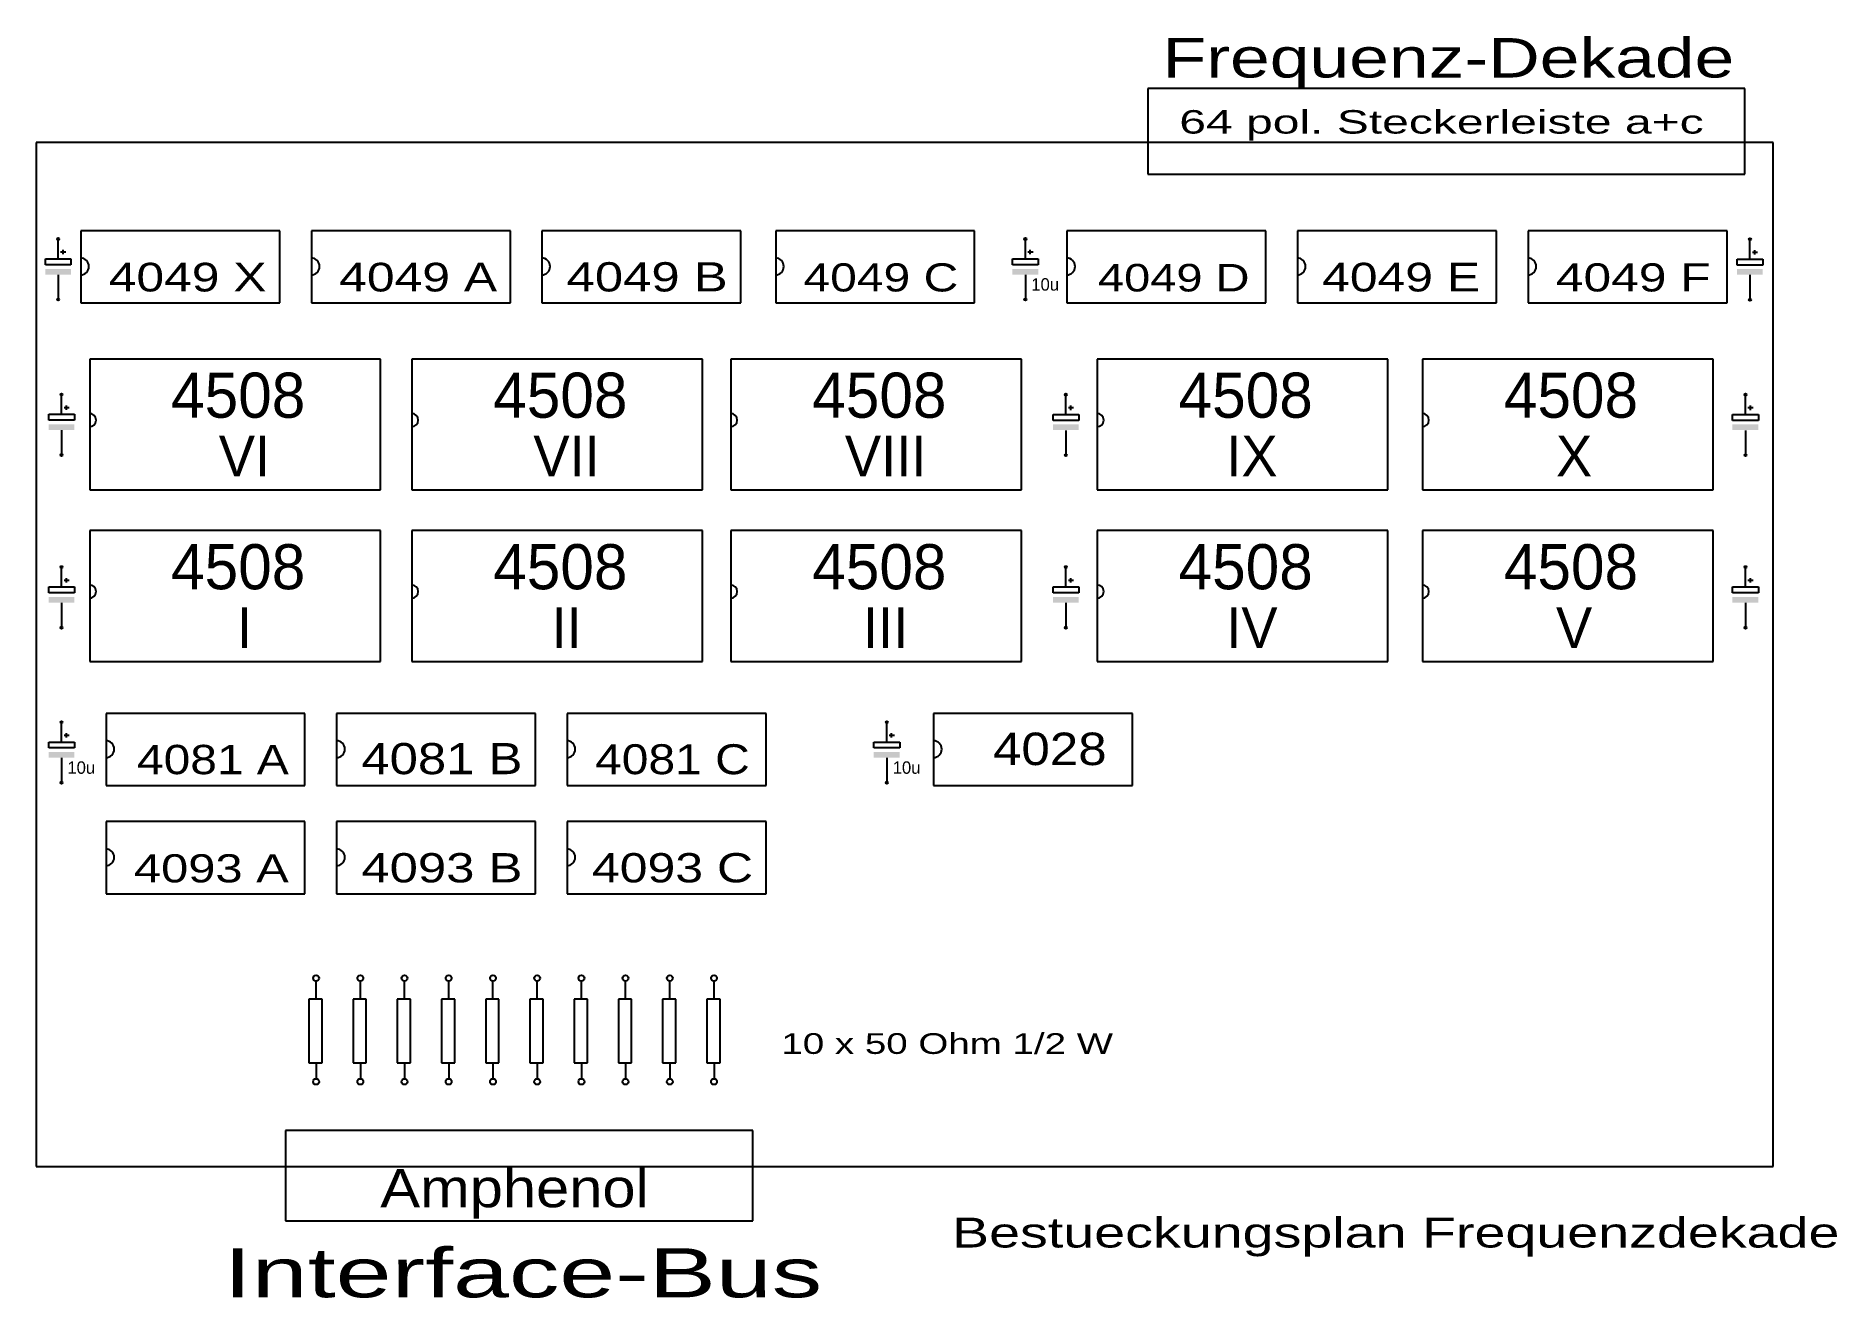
# Model space of a CAD drawing. Extents: x 1.2 to 13.8, y 0.1 to 9.
import ezdxf
from ezdxf.enums import TextEntityAlignment as Align

# ---------------------------------------------------------------- set-up
doc = ezdxf.new("R2010")
doc.units = 0
doc.layers.get('0').update_dxf_attribs({"linetype": 'CONTINUOUS'})

# ---------------------------------------------------------------- blocks, each defined once
blk = doc.blocks.new('RECTANG')
at = {"color": 0}
for p, q in [((1, 1), (0, 1)), ((0, 1), (0, 0)), ((1, 0), (1, 1)), ((0, 0), (1, 0))]:
    blk.add_line(p, q, dxfattribs=at)

msp = doc.modelspace()

# ---------------------------------------------------------------- linework, layer by layer
at = {"color": 0}
for p, q in [((1.353, 7.391), (1.353, 7.531)), ((8.144, 7.391), (8.144, 7.531)), ((13.232, 7.389), (13.232, 7.529)), ((1.263, 7.391), (1.443, 7.391)), ((1.263, 7.349), (1.263, 7.391)), ((1.443, 7.349), (1.263, 7.349)), ((1.37, 7.44), (1.407, 7.44)), ((1.387, 7.423), (1.387, 7.454)), ((1.443, 7.391), (1.443, 7.349)), ((8.054, 7.391), (8.235, 7.391)), ((8.054, 7.349), (8.054, 7.391)), ((8.235, 7.349), (8.054, 7.349)), ((8.162, 7.44), (8.198, 7.44)), ((8.179, 7.423), (8.179, 7.454)), ((8.235, 7.391), (8.235, 7.349)), ((13.141, 7.389), (13.322, 7.389)), ((13.141, 7.347), (13.141, 7.389)), ((13.322, 7.347), (13.141, 7.347)), ((13.249, 7.438), (13.286, 7.438)), ((13.266, 7.421), (13.266, 7.452)), ((13.322, 7.389), (13.322, 7.347)), ((1.353, 7.28), (1.353, 7.105)), ((8.144, 7.279), (8.144, 7.105)), ((13.232, 7.278), (13.232, 7.103)), ((1.377, 6.299), (1.377, 6.438)), ((1.394, 6.348), (1.431, 6.348)), ((1.411, 6.33), (1.411, 6.362)), ((8.429, 6.298), (8.429, 6.437)), ((8.446, 6.347), (8.483, 6.347)), ((8.463, 6.329), (8.463, 6.361)), ((13.2, 6.298), (13.2, 6.437)), ((13.218, 6.347), (13.254, 6.347)), ((13.235, 6.329), (13.235, 6.361)), ((1.287, 6.257), (1.287, 6.299)), ((1.287, 6.299), (1.467, 6.299)), ((1.467, 6.257), (1.287, 6.257)), ((1.467, 6.299), (1.467, 6.257)), ((8.339, 6.298), (8.519, 6.298)), ((8.339, 6.256), (8.339, 6.298)), ((8.519, 6.256), (8.339, 6.256)), ((8.519, 6.298), (8.519, 6.256)), ((13.11, 6.256), (13.11, 6.298)), ((13.11, 6.298), (13.291, 6.298)), ((13.291, 6.256), (13.11, 6.256)), ((13.291, 6.298), (13.291, 6.256)), ((1.377, 6.187), (1.377, 6.013)), ((8.429, 6.186), (8.429, 6.012)), ((13.2, 6.186), (13.2, 6.012)), ((1.377, 5.087), (1.377, 5.226)), ((8.429, 5.087), (8.429, 5.226)), ((13.2, 5.087), (13.2, 5.226)), ((1.287, 5.087), (1.467, 5.087)), ((1.287, 5.045), (1.287, 5.087)), ((1.394, 5.135), (1.431, 5.135)), ((1.411, 5.118), (1.411, 5.149)), ((1.467, 5.087), (1.467, 5.045)), ((8.339, 5.045), (8.339, 5.087)), ((8.339, 5.087), (8.519, 5.087)), ((8.446, 5.135), (8.483, 5.135)), ((8.463, 5.118), (8.463, 5.149)), ((8.519, 5.087), (8.519, 5.045)), ((13.11, 5.087), (13.291, 5.087)), ((13.11, 5.045), (13.11, 5.087)), ((13.218, 5.135), (13.254, 5.135)), ((13.235, 5.118), (13.235, 5.149)), ((13.291, 5.087), (13.291, 5.045)), ((1.467, 5.045), (1.287, 5.045)), ((1.377, 4.975), (1.377, 4.8)), ((8.519, 5.045), (8.339, 5.045)), ((8.429, 4.975), (8.429, 4.8)), ((13.291, 5.045), (13.11, 5.045)), ((13.2, 4.975), (13.2, 4.8)), ((1.377, 3.997), (1.377, 4.137)), ((1.411, 4.028), (1.411, 4.06)), ((7.171, 3.997), (7.171, 4.137)), ((7.205, 4.028), (7.205, 4.06)), ((1.287, 3.955), (1.287, 3.997)), ((1.287, 3.997), (1.467, 3.997)), ((1.467, 3.955), (1.287, 3.955)), ((1.394, 4.046), (1.431, 4.046)), ((1.467, 3.997), (1.467, 3.955)), ((7.081, 3.955), (7.081, 3.997)), ((7.081, 3.997), (7.262, 3.997)), ((7.262, 3.955), (7.081, 3.955)), ((7.188, 4.046), (7.225, 4.046)), ((7.262, 3.997), (7.262, 3.955)), ((1.377, 3.885), (1.377, 3.711)), ((7.171, 3.885), (7.171, 3.711)), ((3.164, 2.189), (3.164, 2.322)), ((3.475, 2.189), (3.475, 2.322)), ((3.785, 2.189), (3.785, 2.322)), ((4.095, 2.189), (4.095, 2.322)), ((4.406, 2.189), (4.406, 2.322)), ((4.716, 2.189), (4.716, 2.322)), ((5.027, 2.189), (5.027, 2.322)), ((5.337, 2.189), (5.337, 2.322)), ((5.648, 2.189), (5.648, 2.322)), ((5.958, 2.189), (5.958, 2.322)), ((3.164, 1.744), (3.164, 1.623)), ((3.475, 1.744), (3.475, 1.623)), ((3.785, 1.744), (3.785, 1.623)), ((4.095, 1.744), (4.095, 1.623)), ((4.406, 1.744), (4.406, 1.623)), ((4.716, 1.744), (4.716, 1.623)), ((5.027, 1.744), (5.027, 1.623)), ((5.337, 1.744), (5.337, 1.623)), ((5.648, 1.744), (5.648, 1.623)), ((5.958, 1.744), (5.958, 1.623))]:
    msp.add_line(p, q, dxfattribs=at)
for centre, radius in [((1.353, 7.531), 0.00733), ((8.144, 7.531), 0.00733), ((13.232, 7.529), 0.00733), ((1.353, 7.105), 0.00733), ((8.144, 7.105), 0.00733), ((13.232, 7.103), 0.00733), ((1.377, 6.438), 0.00733), ((8.429, 6.437), 0.00733), ((13.2, 6.437), 0.00733), ((1.377, 6.013), 0.00733), ((8.429, 6.012), 0.00733), ((13.2, 6.012), 0.00733), ((1.377, 5.226), 0.00733), ((8.429, 5.226), 0.00733), ((13.2, 5.226), 0.00733), ((1.377, 4.8), 0.00733), ((8.429, 4.8), 0.00733), ((13.2, 4.8), 0.00733), ((1.377, 4.137), 0.00733), ((7.171, 4.137), 0.00733), ((1.377, 3.711), 0.00733), ((7.171, 3.711), 0.00733), ((3.164, 2.338), 0.0207), ((3.475, 2.338), 0.0207), ((3.785, 2.338), 0.0207), ((4.095, 2.338), 0.0207), ((4.406, 2.338), 0.0207), ((4.716, 2.338), 0.0207), ((5.027, 2.338), 0.0207), ((5.337, 2.338), 0.0207), ((5.648, 2.338), 0.0207), ((5.958, 2.338), 0.0207), ((3.164, 1.611), 0.0207), ((3.475, 1.611), 0.0207), ((3.785, 1.611), 0.0207), ((4.095, 1.611), 0.0207), ((4.406, 1.611), 0.0207), ((4.716, 1.611), 0.0207), ((5.027, 1.611), 0.0207), ((5.337, 1.611), 0.0207), ((5.648, 1.611), 0.0207), ((5.958, 1.611), 0.0207)]:
    msp.add_circle(centre, radius, dxfattribs=at)
for centre, radius in [((1.51, 7.338), 0.0592), ((3.129, 7.338), 0.0592), ((4.748, 7.338), 0.0592), ((6.389, 7.338), 0.0592), ((8.434, 7.338), 0.0592), ((10.053, 7.338), 0.0592), ((11.672, 7.338), 0.0592), ((1.572, 6.258), 0.047), ((3.834, 6.258), 0.047), ((6.074, 6.258), 0.047), ((8.647, 6.258), 0.047), ((10.931, 6.258), 0.047), ((1.572, 5.054), 0.047), ((3.834, 5.054), 0.047), ((6.074, 5.054), 0.047), ((8.647, 5.054), 0.047), ((10.931, 5.054), 0.047), ((1.688, 3.947), 0.0592), ((3.307, 3.947), 0.0592), ((4.925, 3.947), 0.0592), ((7.498, 3.947), 0.0592), ((1.688, 3.187), 0.0592), ((3.307, 3.187), 0.0592), ((4.925, 3.187), 0.0592)]:
    msp.add_arc(centre, radius, 270, 90, dxfattribs=at)
for points in [[(1.262, 7.321), (1.262, 7.281), (1.443, 7.321), (1.443, 7.281)], [(8.053, 7.321), (8.053, 7.281), (8.235, 7.321), (8.235, 7.281)], [(13.141, 7.319), (13.141, 7.279), (13.322, 7.319), (13.322, 7.279)], [(1.286, 6.229), (1.286, 6.189), (1.467, 6.229), (1.467, 6.189)], [(8.338, 6.228), (8.338, 6.188), (8.519, 6.228), (8.519, 6.188)], [(13.109, 6.228), (13.109, 6.188), (13.291, 6.228), (13.291, 6.188)], [(1.286, 5.016), (1.286, 4.976), (1.467, 5.016), (1.467, 4.976)], [(8.338, 5.016), (8.338, 4.976), (8.519, 5.016), (8.519, 4.976)], [(13.109, 5.016), (13.109, 4.976), (13.291, 5.016), (13.291, 4.976)], [(1.286, 3.927), (1.286, 3.887), (1.467, 3.927), (1.467, 3.887)], [(7.08, 3.927), (7.08, 3.887), (7.262, 3.927), (7.262, 3.887)]]:
    msp.add_trace(points, dxfattribs=at)

# ---------------------------------------------------------------- block references
for p, xscale, yscale, zscale in [((9.004, 7.986), 4.191356099042098, 0.602112676056338, 4.191356099042098), ((1.198, 1.014), 12.19706801308547, 7.193661971830986, 12.19706801308547), ((1.512, 7.082), 1.397118699680699, 0.507042253521127, 1.397118699680699), ((3.131, 7.082), 1.397118699680699, 0.507042253521127, 1.397118699680699), ((4.75, 7.082), 1.397118699680699, 0.507042253521127, 1.397118699680699), ((6.391, 7.082), 1.397118699680699, 0.507042253521127, 1.397118699680699), ((8.436, 7.082), 1.397118699680699, 0.507042253521127, 1.397118699680699), ((10.055, 7.082), 1.397118699680699, 0.507042253521127, 1.397118699680699), ((11.674, 7.082), 1.397118699680699, 0.507042253521127, 1.397118699680699), ((1.575, 5.768), 2.040236831279751, 0.919014084507042, 2.040236831279751), ((3.837, 5.768), 2.040236831279751, 0.919014084507042, 2.040236831279751), ((6.076, 5.768), 2.040236831279751, 0.919014084507042, 2.040236831279751), ((8.649, 5.768), 2.040236831279751, 0.919014084507042, 2.040236831279751), ((10.933, 5.768), 2.040236831279751, 0.919014084507042, 2.040236831279751), ((1.575, 4.563), 2.040236831279751, 0.919014084507042, 2.040236831279751), ((3.837, 4.563), 2.040236831279751, 0.919014084507042, 2.040236831279751), ((6.076, 4.563), 2.040236831279751, 0.919014084507042, 2.040236831279751), ((8.649, 4.563), 2.040236831279751, 0.919014084507042, 2.040236831279751), ((10.933, 4.563), 2.040236831279751, 0.919014084507042, 2.040236831279751), ((1.689, 3.691), 1.397118699680699, 0.507042253521127, 1.397118699680699), ((3.308, 3.691), 1.397118699680699, 0.507042253521127, 1.397118699680699), ((4.927, 3.691), 1.397118699680699, 0.507042253521127, 1.397118699680699), ((7.5, 3.691), 1.397118699680699, 0.507042253521127, 1.397118699680699), ((1.689, 2.931), 1.397118699680699, 0.507042253521127, 1.397118699680699), ((3.308, 2.931), 1.397118699680699, 0.507042253521127, 1.397118699680699), ((4.927, 2.931), 1.397118699680699, 0.507042253521127, 1.397118699680699), ((3.113, 1.744), 0.09271291573809526, 0.4456364354350402, 0.09271291573809526), ((3.424, 1.744), 0.09271291573809526, 0.4456364354350402, 0.09271291573809526), ((3.734, 1.744), 0.09271291573809526, 0.4456364354350402, 0.09271291573809526), ((4.045, 1.744), 0.09271291573809526, 0.4456364354350402, 0.09271291573809526), ((4.355, 1.744), 0.09271291573809526, 0.4456364354350402, 0.09271291573809526), ((4.666, 1.744), 0.09271291573809526, 0.4456364354350402, 0.09271291573809526), ((4.976, 1.744), 0.09271291573809526, 0.4456364354350402, 0.09271291573809526), ((5.287, 1.744), 0.09271291573809526, 0.4456364354350402, 0.09271291573809526), ((5.597, 1.744), 0.09271291573809526, 0.4456364354350402, 0.09271291573809526), ((5.908, 1.744), 0.09271291573809526, 0.4456364354350402, 0.09271291573809526), ((2.949, 0.634), 3.282120119884816, 0.6338028169014085, 3.282120119884816)]:
    msp.add_blockref('RECTANG', p, dxfattribs=dict(at, xscale=xscale, yscale=yscale, zscale=zscale))

# ---------------------------------------------------------------- texts
for s, height, p, p2 in [('Frequenz-Dekade', 0.27682, (9.108, 8.665), (13.122, 8.665)), ('64 pol. Steckerleiste a+c', 0.16483, (9.225, 8.271), (12.907, 8.271)), ('4049 X', 0.2016, (1.708, 7.162), (2.816, 7.162)), ('4049 A', 0.2016, (3.326, 7.162), (4.435, 7.162)), ('4049 B', 0.2056, (4.923, 7.162), (6.054, 7.162)), ('4049 C', 0.1976, (6.586, 7.162), (7.673, 7.162)), ('4049 D', 0.1935, (8.654, 7.162), (9.718, 7.162)), ('4049 E', 0.2016, (10.228, 7.162), (11.337, 7.162)), ('4049 F', 0.1976, (11.869, 7.162), (12.956, 7.162)), ('4028', 0.2281, (7.917, 3.835), (8.715, 3.835)), ('4081 A', 0.206, (1.907, 3.771), (2.972, 3.771)), ('4081 B', 0.2189, (3.482, 3.771), (4.613, 3.771)), ('4081 C', 0.2103, (5.123, 3.771), (6.209, 3.771)), ('4093 A', 0.1976, (1.885, 3.011), (2.972, 3.011)), ('4093 B', 0.2056, (3.482, 3.011), (4.613, 3.011)), ('4093 C', 0.2056, (5.101, 3.011), (6.232, 3.011)), ('10 x 50 Ohm 1/2 W', 0.14553, (6.431, 1.806), (8.76, 1.806)), ('Amphenol', 0.2693, (3.615, 0.729), (5.5, 0.729)), ('Bestueckungsplan Frequenzdekade', 0.21005, (7.629, 0.446), (13.86, 0.446)), ('Interface-Bus', 0.34526, (2.516, 0.096), (6.717, 0.096))]:
    msp.add_text(s, height=height, dxfattribs=at).set_placement(p, p2, align=Align.ALIGNED)
for p in [(8.186, 7.168), (1.418, 3.774), (7.213, 3.774)]:
    msp.add_text('10u', height=0.0872, dxfattribs=at).set_placement(p)
for s, height, p in [('4508', 0.3169, (2.617, 6.275)), ('4508', 0.3169, (4.879, 6.275)), ('4508', 0.3169, (7.119, 6.275)), ('4508', 0.3169, (9.691, 6.275)), ('4508', 0.3169, (11.975, 6.275)), ('VI', 0.2852, (2.661, 5.863)), ('VII', 0.2852, (4.923, 5.863)), ('VIII', 0.2852, (7.163, 5.863)), ('IX', 0.2852, (9.735, 5.863)), ('X', 0.285, (11.997, 5.863)), ('4508', 0.3169, (2.617, 5.07)), ('4508', 0.3169, (4.879, 5.07)), ('4508', 0.3169, (7.119, 5.07)), ('4508', 0.3169, (9.691, 5.07)), ('4508', 0.3169, (11.975, 5.07)), ('I', 0.285, (2.661, 4.658)), ('II', 0.2852, (4.923, 4.658)), ('III', 0.2852, (7.163, 4.658)), ('IV', 0.2852, (9.735, 4.658)), ('V', 0.285, (11.997, 4.658))]:
    msp.add_text(s, height=height, dxfattribs=at).set_placement(p, align=Align.CENTER)

doc.saveas('drawing.dxf')
